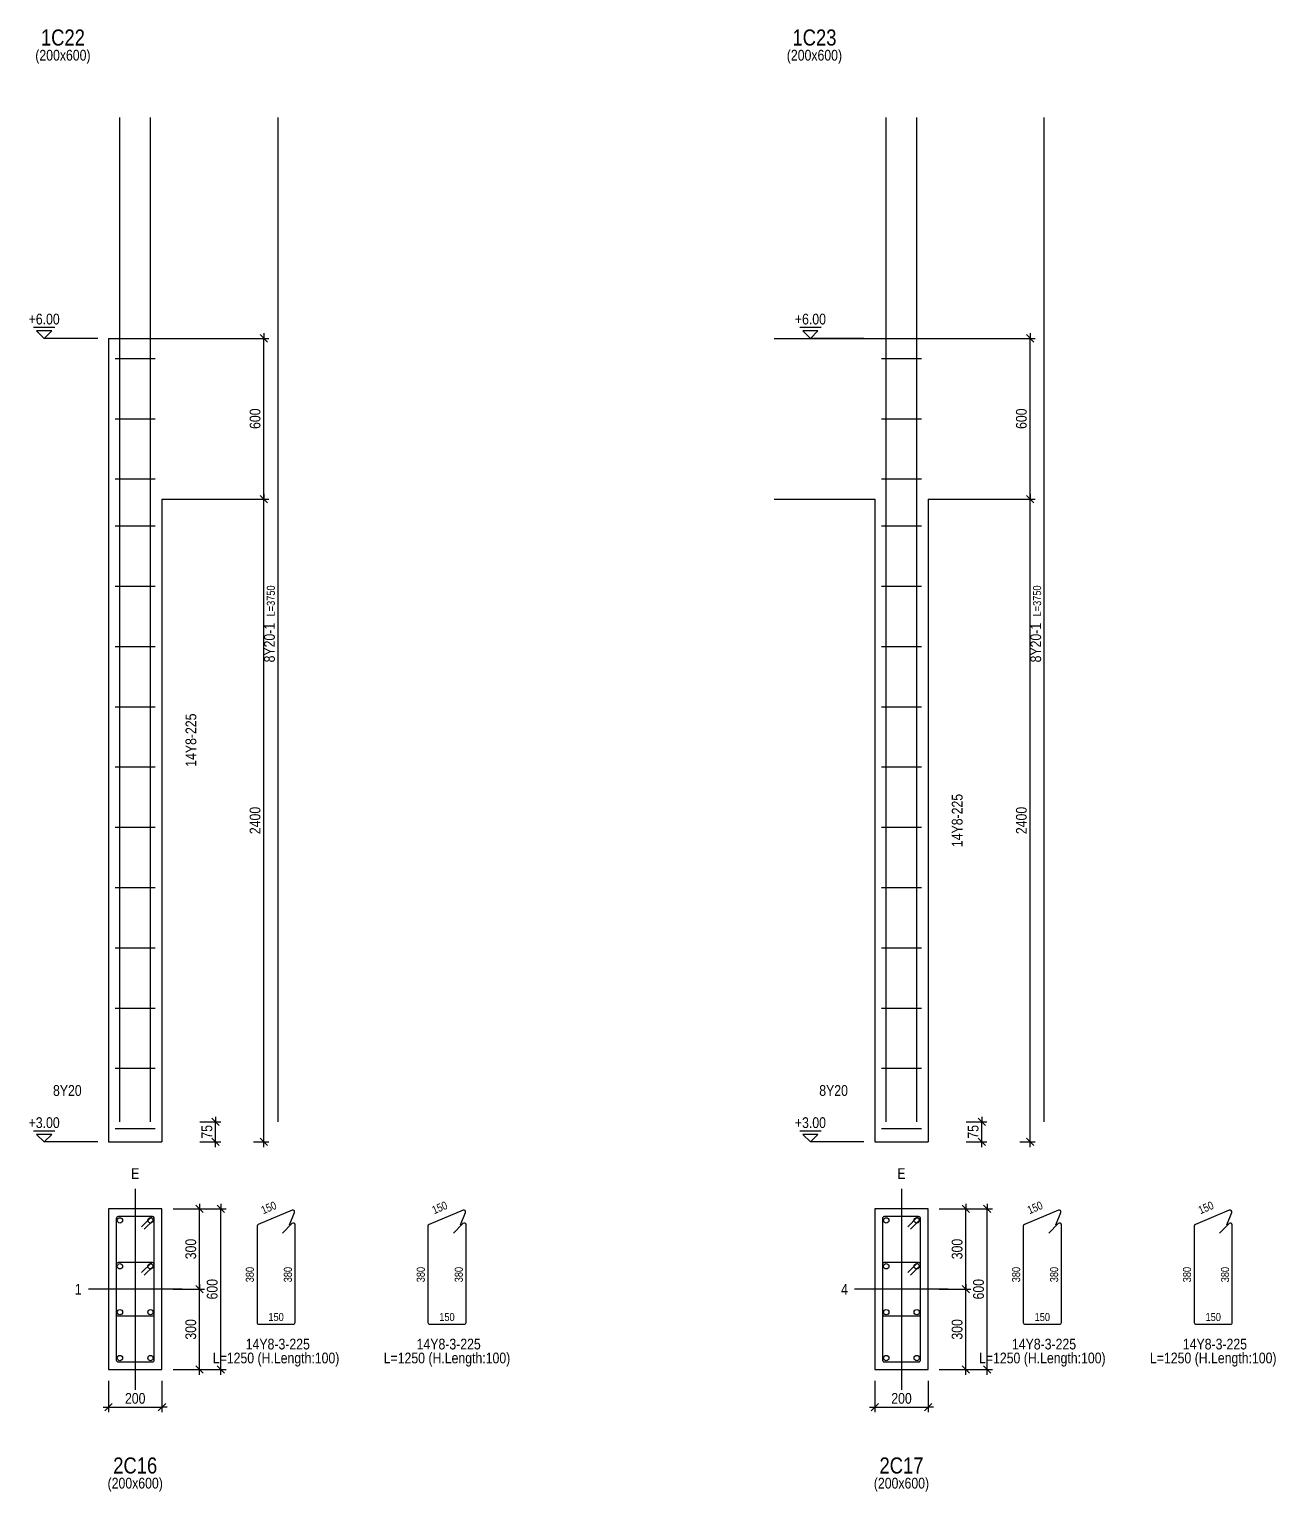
# Model space of a CAD drawing. Extents: x 0 to 206258, y -403073 to 0.
# Drawn here: x 130224 to 141861, y -114802 to -101152 of the extents above; entities that cross this region are included whole.
import ezdxf
from ezdxf.enums import TextEntityAlignment as Align
from ezdxf.lldxf.tags import DXFTag

# ---------------------------------------------------------------- set-up
doc = ezdxf.new("R2010")
doc.units = 0
doc.header["$LTSCALE"] = 1000
for name, color, linetype in [('Axis Line(Dir 1)', 8, 'CENTER2'), ('Axis Line(Dir 2)', 150, 'CENTER2'), ('Column Line(D)', 1, 'Continuous'), ('Dimension Line', 5, 'Continuous'), ('Dimension Text', 5, 'Continuous'), ('Link Line', 3, 'Continuous'), ('Rebar Label', 6, 'Continuous'), ('Rebar Length Text', 8, 'Continuous'), ('Rebar Line', 7, 'Continuous'), ('Top Rebar Label', 6, 'Continuous'), ('Top Rebar Length Text', 8, 'Continuous'), ('Top Rebar Line', 7, 'Continuous')]:
    doc.layers.add(name, color=color, linetype=linetype)
for name, color, linetype, true_color in [('Column Label(D)', 12, 'Continuous', 0xbd0000), ('Column Size Label (D)', 94, 'Continuous', 0x008100), ('Level Mark Line', 253, 'Continuous', 0x828282), ('Level Mark Text', 253, 'Continuous', 0x828282), ('Link Label', 94, 'Continuous', 0x008100), ('Link Length Text', 94, 'Continuous', 0x008100)]:
    doc.layers.add(name, color=color, linetype=linetype, true_color=true_color)
doc.styles.add('Column Label(D)', font='ARIALN.TTF', dxfattribs={"height": 150})
doc.styles.add('Column Size Label (D)', font='ARIALN.TTF', dxfattribs={"height": 100})
doc.styles.add('Dimension Text', font='ARIALN.TTF', dxfattribs={"height": 100})
doc.styles.add('Level Mark Text', font='ARIALN.TTF', dxfattribs={"height": 100})
doc.styles.add('Link Label', font='ARIALN.TTF', dxfattribs={"height": 100})
doc.styles.add('Link Length Text', font='ARIALN.TTF', dxfattribs={"height": 100})
doc.styles.add('Rebar Label', font='ARIALN.TTF', dxfattribs={"height": 100})
doc.styles.add('Rebar Length Text', font='ARIALN.TTF', dxfattribs={"height": 75})
doc.styles.add('Top Rebar Label', font='ARIALN.TTF', dxfattribs={"height": 100})
doc.styles.add('Top Rebar Length Text', font='ARIALN.TTF', dxfattribs={"height": 75})
tags = doc.linetypes.add('CENTER2', pattern=[1.125, 0.75, -0.125, 0.125, -0.125]).pattern_tags.tags
tags[10:11] = [DXFTag(74, 4), DXFTag(75, 0), DXFTag(340, '0'), DXFTag(46, 0.0), DXFTag(50, 0.0), DXFTag(44, 0.0), DXFTag(45, 0.0)]
tags[8:9] = [DXFTag(74, 4), DXFTag(75, 0), DXFTag(340, '0'), DXFTag(46, 0.0), DXFTag(50, 0.0), DXFTag(44, 0.0), DXFTag(45, 0.0)]
tags[6:7] = [DXFTag(74, 4), DXFTag(75, 0), DXFTag(340, '0'), DXFTag(46, 0.0), DXFTag(50, 0.0), DXFTag(44, 0.0), DXFTag(45, 0.0)]
tags[4:5] = [DXFTag(74, 4), DXFTag(75, 0), DXFTag(340, '0'), DXFTag(46, 0.0), DXFTag(50, 0.0), DXFTag(44, 0.0), DXFTag(45, 0.0)]
doc.dimstyles.new('COLUMNELV', dxfattribs={"dimtxt": 100, "dimasz": 30, "dimexe": 48.3, "dimexo": 103.5, "dimgap": 30, "dimtad": 1, "dimtoh": 1, "dimdec": 1, "dimlfac": 0.4, "dimdsep": 46, "dimtxsty": 'Dimension Text', "dimblk": 'PCDIM_TICK', "dimcen": 0.09, "dimclrd": 5, "dimclre": 5, "dimclrt": 5, "dimadec": 1, "dimazin": 0, "dimtp": 1, "dimtm": 1, "dimtfac": 1, "dimtdec": 4, "dimtofl": 0, "dimtmove": 0, "dimatfit": 3, "dimfxl": 1, "dimtolj": 1, "dimtzin": 0, "dimarcsym": 0})

# ---------------------------------------------------------------- blocks, each defined once
blk = doc.blocks.new('PCDIM_TICK')
at = {"layer": 'Dimension Line', "color": 0, "transparency": 33554687}
for p, q in [((1.15, 1.15), (-1.15, -1.15)), ((1.61, 0), (0, 0))]:
    blk.add_line(p, q, dxfattribs=at)
blk = doc.blocks.new('*U2120')
at = {"layer": 'Dimension Line', "color": 5, "true_color": 0x0000ff, "transparency": 16777216}
for p, q in [((132317, -105537), (132461, -105537)), ((132413, -111537), (132413, -105537)), ((132317, -111537), (132461, -111537))]:
    blk.add_line(p, q, dxfattribs=at)
at = {"layer": 'Dimension Line', "color": 5, "true_color": 0x0000ff, "transparency": 16777216, "xscale": 30, "yscale": 30}
for p, rotation in [((132413, -105537), 89.99999999999447), ((132413, -111537), 269.9999999999834)]:
    blk.add_blockref('PCDIM_TICK', p, dxfattribs=dict(at, rotation=rotation))
at = {"layer": 'Dimension Line', "color": 5, "true_color": 0x0000ff, "transparency": 16777216, "insert": (132383, -108537), "char_height": 100, "width": 247.25, "attachment_point": 8, "rotation": 90, "style": 'Dimension Text'}
blk.add_mtext('2400', dxfattribs=at)
blk = doc.blocks.new('*U2121')
at = {"layer": 'Dimension Line', "color": 5, "true_color": 0x0000ff, "transparency": 16777216}
for p, q in [((132317, -104037), (132461, -104037)), ((132413, -105537), (132413, -104037)), ((132317, -105537), (132461, -105537))]:
    blk.add_line(p, q, dxfattribs=at)
at = {"layer": 'Dimension Line', "color": 5, "true_color": 0x0000ff, "transparency": 16777216, "xscale": 30, "yscale": 30}
for p, rotation in [((132413, -104037), 89.99999999999447), ((132413, -105537), 269.9999999999834)]:
    blk.add_blockref('PCDIM_TICK', p, dxfattribs=dict(at, rotation=rotation))
at = {"layer": 'Dimension Line', "color": 5, "true_color": 0x0000ff, "transparency": 16777216, "insert": (132383, -104787), "char_height": 100, "width": 181.97, "attachment_point": 8, "rotation": 90, "style": 'Dimension Text'}
blk.add_mtext('600', dxfattribs=at)
blk = doc.blocks.new('*U2122')
at = {"layer": 'Dimension Line', "color": 5, "true_color": 0x0000ff, "transparency": 16777216}
for p, q in [((131817, -111350), (132011, -111350)), ((131963, -111537), (131963, -111350)), ((131817, -111537), (132011, -111537))]:
    blk.add_line(p, q, dxfattribs=at)
at = {"layer": 'Dimension Line', "color": 5, "true_color": 0x0000ff, "transparency": 16777216, "xscale": 30, "yscale": 30}
for p, rotation in [((131963, -111350), 89.99999999999447), ((131963, -111537), 269.9999999999834)]:
    blk.add_blockref('PCDIM_TICK', p, dxfattribs=dict(at, rotation=rotation))
at = {"layer": 'Dimension Line', "color": 5, "true_color": 0x0000ff, "transparency": 16777216, "insert": (131933, -111443), "char_height": 100, "width": 117.23, "attachment_point": 8, "rotation": 90, "style": 'Dimension Text'}
blk.add_mtext('75', dxfattribs=at)
blk = doc.blocks.new('*U2123')
at = {"layer": 'Dimension Line', "color": 5, "true_color": 0x0000ff, "transparency": 16777216}
for p, q in [((130963, -113766), (130963, -114061)), ((131463, -113766), (131463, -114061)), ((130963, -114012), (131463, -114012))]:
    blk.add_line(p, q, dxfattribs=at)
at = {"layer": 'Dimension Line', "color": 5, "true_color": 0x0000ff, "transparency": 16777216, "xscale": 30, "yscale": 30, "rotation": 180.0000000000004}
blk.add_blockref('PCDIM_TICK', (130963, -114012), dxfattribs=at)
at = {"layer": 'Dimension Line', "color": 5, "true_color": 0x0000ff, "transparency": 16777216, "xscale": 30, "yscale": 30}
blk.add_blockref('PCDIM_TICK', (131463, -114012), dxfattribs=at)
at = {"layer": 'Dimension Line', "color": 5, "true_color": 0x0000ff, "transparency": 16777216, "insert": (131213, -113982), "char_height": 100, "width": 182.77, "attachment_point": 8, "style": 'Dimension Text'}
blk.add_mtext('200', dxfattribs=at)
blk = doc.blocks.new('*U2124')
at = {"layer": 'Dimension Line', "color": 5, "true_color": 0x0000ff, "transparency": 16777216}
for p, q in [((131567, -112912), (131861, -112912)), ((131813, -113662), (131813, -112912)), ((131567, -113662), (131861, -113662))]:
    blk.add_line(p, q, dxfattribs=at)
at = {"layer": 'Dimension Line', "color": 5, "true_color": 0x0000ff, "transparency": 16777216, "xscale": 30, "yscale": 30}
for p, rotation in [((131813, -112912), 89.99999999999447), ((131813, -113662), 269.9999999999834)]:
    blk.add_blockref('PCDIM_TICK', p, dxfattribs=dict(at, rotation=rotation))
at = {"layer": 'Dimension Line', "color": 5, "true_color": 0x0000ff, "transparency": 16777216, "insert": (131783, -113287), "char_height": 100, "width": 181.5, "attachment_point": 8, "rotation": 90, "style": 'Dimension Text'}
blk.add_mtext('300', dxfattribs=at)
blk = doc.blocks.new('*U2125')
at = {"layer": 'Dimension Line', "color": 5, "true_color": 0x0000ff, "transparency": 16777216}
for p, q in [((131567, -112162), (131861, -112162)), ((131813, -112912), (131813, -112162)), ((131567, -112912), (131861, -112912))]:
    blk.add_line(p, q, dxfattribs=at)
at = {"layer": 'Dimension Line', "color": 5, "true_color": 0x0000ff, "transparency": 16777216, "xscale": 30, "yscale": 30}
for p, rotation in [((131813, -112162), 89.99999999999447), ((131813, -112912), 269.9999999999834)]:
    blk.add_blockref('PCDIM_TICK', p, dxfattribs=dict(at, rotation=rotation))
at = {"layer": 'Dimension Line', "color": 5, "true_color": 0x0000ff, "transparency": 16777216, "insert": (131783, -112537), "char_height": 100, "width": 181.5, "attachment_point": 8, "rotation": 90, "style": 'Dimension Text'}
blk.add_mtext('300', dxfattribs=at)
blk = doc.blocks.new('*U2126')
at = {"layer": 'Dimension Line', "color": 5, "true_color": 0x0000ff, "transparency": 16777216}
for p, q in [((131567, -112162), (132061, -112162)), ((132013, -113662), (132013, -112162)), ((131567, -113662), (132061, -113662))]:
    blk.add_line(p, q, dxfattribs=at)
at = {"layer": 'Dimension Line', "color": 5, "true_color": 0x0000ff, "transparency": 16777216, "xscale": 30, "yscale": 30}
for p, rotation in [((132013, -112162), 89.99999999999447), ((132013, -113662), 269.9999999999834)]:
    blk.add_blockref('PCDIM_TICK', p, dxfattribs=dict(at, rotation=rotation))
at = {"layer": 'Dimension Line', "color": 5, "true_color": 0x0000ff, "transparency": 16777216, "insert": (131983, -112912), "char_height": 100, "width": 181.97, "attachment_point": 8, "rotation": 90, "style": 'Dimension Text'}
blk.add_mtext('600', dxfattribs=at)
blk = doc.blocks.new('*U2127')
at = {"layer": 'Dimension Line', "color": 5, "true_color": 0x0000ff, "transparency": 16777216}
for p, q in [((139470, -105537), (139615, -105537)), ((139567, -111537), (139567, -105537)), ((139470, -111537), (139615, -111537))]:
    blk.add_line(p, q, dxfattribs=at)
at = {"layer": 'Dimension Line', "color": 5, "true_color": 0x0000ff, "transparency": 16777216, "xscale": 30, "yscale": 30}
for p, rotation in [((139567, -105537), 89.99999999999447), ((139567, -111537), 269.9999999999834)]:
    blk.add_blockref('PCDIM_TICK', p, dxfattribs=dict(at, rotation=rotation))
at = {"layer": 'Dimension Line', "color": 5, "true_color": 0x0000ff, "transparency": 16777216, "insert": (139537, -108537), "char_height": 100, "width": 247.25, "attachment_point": 8, "rotation": 90, "style": 'Dimension Text'}
blk.add_mtext('2400', dxfattribs=at)
blk = doc.blocks.new('*U2128')
at = {"layer": 'Dimension Line', "color": 5, "true_color": 0x0000ff, "transparency": 16777216}
for p, q in [((139470, -104037), (139615, -104037)), ((139567, -105537), (139567, -104037)), ((139470, -105537), (139615, -105537))]:
    blk.add_line(p, q, dxfattribs=at)
at = {"layer": 'Dimension Line', "color": 5, "true_color": 0x0000ff, "transparency": 16777216, "xscale": 30, "yscale": 30}
for p, rotation in [((139567, -104037), 89.99999999999447), ((139567, -105537), 269.9999999999834)]:
    blk.add_blockref('PCDIM_TICK', p, dxfattribs=dict(at, rotation=rotation))
at = {"layer": 'Dimension Line', "color": 5, "true_color": 0x0000ff, "transparency": 16777216, "insert": (139537, -104787), "char_height": 100, "width": 181.97, "attachment_point": 8, "rotation": 90, "style": 'Dimension Text'}
blk.add_mtext('600', dxfattribs=at)
blk = doc.blocks.new('*U2129')
at = {"layer": 'Dimension Line', "color": 5, "true_color": 0x0000ff, "transparency": 16777216}
for p, q in [((138970, -111350), (139165, -111350)), ((139117, -111537), (139117, -111350)), ((138970, -111537), (139165, -111537))]:
    blk.add_line(p, q, dxfattribs=at)
at = {"layer": 'Dimension Line', "color": 5, "true_color": 0x0000ff, "transparency": 16777216, "xscale": 30, "yscale": 30}
for p, rotation in [((139117, -111350), 89.99999999999447), ((139117, -111537), 269.9999999999834)]:
    blk.add_blockref('PCDIM_TICK', p, dxfattribs=dict(at, rotation=rotation))
at = {"layer": 'Dimension Line', "color": 5, "true_color": 0x0000ff, "transparency": 16777216, "insert": (139087, -111443), "char_height": 100, "width": 117.23, "attachment_point": 8, "rotation": 90, "style": 'Dimension Text'}
blk.add_mtext('75', dxfattribs=at)
blk = doc.blocks.new('*U2130')
at = {"layer": 'Dimension Line', "color": 5, "true_color": 0x0000ff, "transparency": 16777216}
for p, q in [((138117, -113766), (138117, -114061)), ((138617, -113766), (138617, -114061)), ((138117, -114012), (138617, -114012))]:
    blk.add_line(p, q, dxfattribs=at)
at = {"layer": 'Dimension Line', "color": 5, "true_color": 0x0000ff, "transparency": 16777216, "xscale": 30, "yscale": 30, "rotation": 180.0000000000004}
blk.add_blockref('PCDIM_TICK', (138117, -114012), dxfattribs=at)
at = {"layer": 'Dimension Line', "color": 5, "true_color": 0x0000ff, "transparency": 16777216, "xscale": 30, "yscale": 30}
blk.add_blockref('PCDIM_TICK', (138617, -114012), dxfattribs=at)
at = {"layer": 'Dimension Line', "color": 5, "true_color": 0x0000ff, "transparency": 16777216, "insert": (138367, -113982), "char_height": 100, "width": 182.77, "attachment_point": 8, "style": 'Dimension Text'}
blk.add_mtext('200', dxfattribs=at)
blk = doc.blocks.new('*U2131')
at = {"layer": 'Dimension Line', "color": 5, "true_color": 0x0000ff, "transparency": 16777216}
for p, q in [((138720, -112912), (139015, -112912)), ((138967, -113662), (138967, -112912)), ((138720, -113662), (139015, -113662))]:
    blk.add_line(p, q, dxfattribs=at)
at = {"layer": 'Dimension Line', "color": 5, "true_color": 0x0000ff, "transparency": 16777216, "xscale": 30, "yscale": 30}
for p, rotation in [((138967, -112912), 89.99999999999447), ((138967, -113662), 269.9999999999834)]:
    blk.add_blockref('PCDIM_TICK', p, dxfattribs=dict(at, rotation=rotation))
at = {"layer": 'Dimension Line', "color": 5, "true_color": 0x0000ff, "transparency": 16777216, "insert": (138937, -113287), "char_height": 100, "width": 181.5, "attachment_point": 8, "rotation": 90, "style": 'Dimension Text'}
blk.add_mtext('300', dxfattribs=at)
blk = doc.blocks.new('*U2132')
at = {"layer": 'Dimension Line', "color": 5, "true_color": 0x0000ff, "transparency": 16777216}
for p, q in [((138720, -112162), (139015, -112162)), ((138967, -112912), (138967, -112162)), ((138720, -112912), (139015, -112912))]:
    blk.add_line(p, q, dxfattribs=at)
at = {"layer": 'Dimension Line', "color": 5, "true_color": 0x0000ff, "transparency": 16777216, "xscale": 30, "yscale": 30}
for p, rotation in [((138967, -112162), 89.99999999999447), ((138967, -112912), 269.9999999999834)]:
    blk.add_blockref('PCDIM_TICK', p, dxfattribs=dict(at, rotation=rotation))
at = {"layer": 'Dimension Line', "color": 5, "true_color": 0x0000ff, "transparency": 16777216, "insert": (138937, -112537), "char_height": 100, "width": 181.5, "attachment_point": 8, "rotation": 90, "style": 'Dimension Text'}
blk.add_mtext('300', dxfattribs=at)
blk = doc.blocks.new('*U2133')
at = {"layer": 'Dimension Line', "color": 5, "true_color": 0x0000ff, "transparency": 16777216}
for p, q in [((138720, -112162), (139215, -112162)), ((139167, -113662), (139167, -112162)), ((138720, -113662), (139215, -113662))]:
    blk.add_line(p, q, dxfattribs=at)
at = {"layer": 'Dimension Line', "color": 5, "true_color": 0x0000ff, "transparency": 16777216, "xscale": 30, "yscale": 30}
for p, rotation in [((139167, -112162), 89.99999999999447), ((139167, -113662), 269.9999999999834)]:
    blk.add_blockref('PCDIM_TICK', p, dxfattribs=dict(at, rotation=rotation))
at = {"layer": 'Dimension Line', "color": 5, "true_color": 0x0000ff, "transparency": 16777216, "insert": (139137, -112912), "char_height": 100, "width": 181.97, "attachment_point": 8, "rotation": 90, "style": 'Dimension Text'}
blk.add_mtext('600', dxfattribs=at)

msp = doc.modelspace()

# ---------------------------------------------------------------- linework, layer by layer
at = {"layer": 'Axis Line(Dir 1)', "transparency": 33554687}
for points in [[(131650.669, -112912.222), (130775.669, -112912.222)], [(138804.054, -112912.222), (137929.054, -112912.222)]]:
    msp.add_lwpolyline(points, dxfattribs=at)
at = {"layer": 'Axis Line(Dir 2)', "transparency": 33554687}
for points in [[(131213.169, -111974.722), (131213.169, -113849.722)], [(138366.554, -111974.722), (138366.554, -113849.722)]]:
    msp.add_lwpolyline(points, dxfattribs=at)
at = {"layer": 'Column Line(D)', "transparency": 33554687}
for points in [[(130963.169, -104037.222), (130963.169, -111537.222)], [(130963.169, -104037.222), (131463.169, -104037.222)], [(131463.169, -104037.222), (132400.669, -104037.222)], [(137179.054, -104037.222), (138116.554, -104037.222)], [(138116.554, -104037.222), (138616.554, -104037.222)], [(138616.554, -104037.222), (139554.054, -104037.222)], [(131463.169, -105537.222), (132400.669, -105537.222)], [(131463.169, -105537.222), (131463.169, -111537.222)], [(137179.054, -105537.222), (138116.554, -105537.222)], [(138116.554, -105537.222), (138116.554, -111537.222)], [(138616.554, -105537.222), (139554.054, -105537.222)], [(138616.554, -105537.222), (138616.554, -111537.222)], [(130963.169, -111537.222), (131463.169, -111537.222)], [(138116.554, -111537.222), (138616.554, -111537.222)]]:
    msp.add_lwpolyline(points, dxfattribs=at)
for points in [[(130963.169, -113662.222), (131463.169, -113662.222), (131463.169, -112162.222), (130963.169, -112162.222)], [(138116.554, -113662.222), (138616.554, -113662.222), (138616.554, -112162.222), (138116.554, -112162.222)]]:
    msp.add_lwpolyline(points, close=True, dxfattribs=at)
at = {"layer": 'Level Mark Line', "transparency": 33554687}
for points in [[(130463.169, -103937.222), (130263.169, -103937.222)], [(130363.169, -104037.222), (130433.88, -103966.511), (130292.459, -103966.511), (130363.169, -104037.222)], [(137616.554, -103937.222), (137416.554, -103937.222)], [(137516.554, -104037.222), (137587.265, -103966.511), (137445.843, -103966.511), (137516.554, -104037.222)], [(130863.169, -104037.222), (130363.169, -104037.222)], [(138016.554, -104037.222), (137516.554, -104037.222)], [(130463.169, -111437.222), (130263.169, -111437.222)], [(130363.169, -111537.222), (130433.88, -111466.511), (130292.459, -111466.511), (130363.169, -111537.222)], [(137616.554, -111437.222), (137416.554, -111437.222)], [(137516.554, -111537.222), (137587.265, -111466.511), (137445.843, -111466.511), (137516.554, -111537.222)], [(130863.169, -111537.222), (130363.169, -111537.222)], [(138016.554, -111537.222), (137516.554, -111537.222)]]:
    msp.add_lwpolyline(points, dxfattribs=at)
at = {"layer": 'Link Line', "transparency": 33554687}
for p, q in [((131025.669, -104224.722), (131400.669, -104224.722)), ((138179.054, -104224.722), (138554.054, -104224.722)), ((131025.669, -104787.222), (131400.669, -104787.222)), ((138179.054, -104787.222), (138554.054, -104787.222)), ((131025.669, -105349.722), (131400.669, -105349.722)), ((138179.054, -105349.722), (138554.054, -105349.722)), ((131025.669, -105787.222), (131400.669, -105787.222)), ((138179.054, -105787.222), (138554.054, -105787.222)), ((131025.669, -106349.722), (131400.669, -106349.722)), ((138179.054, -106349.722), (138554.054, -106349.722)), ((131025.669, -106912.222), (131400.669, -106912.222)), ((138179.054, -106912.222), (138554.054, -106912.222)), ((131025.669, -107474.722), (131400.669, -107474.722)), ((138179.054, -107474.722), (138554.054, -107474.722)), ((131025.669, -108037.222), (131400.669, -108037.222)), ((138179.054, -108037.222), (138554.054, -108037.222)), ((131025.669, -108599.722), (131400.669, -108599.722)), ((138179.054, -108599.722), (138554.054, -108599.722)), ((131025.669, -109162.222), (131400.669, -109162.222)), ((138179.054, -109162.222), (138554.054, -109162.222)), ((131025.669, -109724.722), (131400.669, -109724.722)), ((138179.054, -109724.722), (138554.054, -109724.722)), ((131025.669, -110287.222), (131400.669, -110287.222)), ((138179.054, -110287.222), (138554.054, -110287.222)), ((131025.669, -110849.722), (131400.669, -110849.722)), ((138179.054, -110849.722), (138554.054, -110849.722)), ((131025.669, -111412.222), (131400.669, -111412.222)), ((138179.054, -111412.222), (138554.054, -111412.222))]:
    msp.add_line(p, q, dxfattribs=at)
for points in [[(132653.686, -112312.573), (132700.702, -112196.752, 0.668178638), (132677.676, -112174.05), (132361.358, -112307.706, 0.301414294), (132350.669, -112323.826), (132350.669, -113221.389, 0.414213562), (132368.169, -113238.889), (132688.169, -113238.889, 0.414213562), (132705.669, -113221.389), (132705.669, -112312.222, 0.668178638), (132675.795, -112299.848), (132587.407, -112388.236)], [(134249.276, -112312.574), (134296.292, -112196.753, 0.668178638), (134273.266, -112174.05), (133956.948, -112307.706, 0.301414294), (133946.259, -112323.826), (133946.259, -113221.389, 0.414213562), (133963.759, -113238.889), (134283.759, -113238.889, 0.414213562), (134301.259, -113221.389), (134301.259, -112312.222, 0.668178638), (134271.385, -112299.848), (134182.996, -112388.236)], [(139807.071, -112312.573), (139854.087, -112196.752, 0.668178638), (139831.061, -112174.05), (139514.743, -112307.706, 0.301414294), (139504.054, -112323.826), (139504.054, -113221.389, 0.414213562), (139521.554, -113238.889), (139841.554, -113238.889, 0.414213562), (139859.054, -113221.389), (139859.054, -112312.222, 0.668178638), (139829.18, -112299.848), (139740.791, -112388.236)], [(141402.661, -112312.574), (141449.677, -112196.753, 0.668178638), (141426.651, -112174.05), (141110.333, -112307.706, 0.301414294), (141099.644, -112323.826), (141099.644, -113221.389, 0.414213562), (141117.144, -113238.889), (141437.144, -113238.889, 0.414213562), (141454.644, -113221.389), (141454.644, -112312.222, 0.668178638), (141424.77, -112299.848), (141336.381, -112388.236)], [(131297.155, -112352.985), (131385.544, -112264.596, 0.668178638), (131373.169, -112234.722), (131053.169, -112234.722, 0.414213562), (131035.669, -112252.222), (131035.669, -113143.889, 0.414213562), (131053.169, -113161.389), (131373.169, -113161.389, 0.414213562), (131390.669, -113143.889), (131390.669, -112252.222, 0.668178638), (131360.795, -112239.848), (131272.407, -112328.236)], [(138450.54, -112352.985), (138538.928, -112264.596, 0.668178638), (138526.554, -112234.722), (138206.554, -112234.722, 0.414213562), (138189.054, -112252.222), (138189.054, -113143.889, 0.414213562), (138206.554, -113161.389), (138526.554, -113161.389, 0.414213562), (138544.054, -113143.889), (138544.054, -112252.222, 0.668178638), (138514.18, -112239.848), (138425.791, -112328.236)], [(131297.155, -112781.318), (131385.544, -112692.93, 0.668178638), (131373.169, -112663.055), (131053.169, -112663.055, 0.414213562), (131035.669, -112680.555), (131035.669, -113572.222, 0.414213562), (131053.169, -113589.722), (131373.169, -113589.722, 0.414213562), (131390.669, -113572.222), (131390.669, -112680.555, 0.668178638), (131360.795, -112668.181), (131272.407, -112756.569)], [(138450.54, -112781.318), (138538.928, -112692.93, 0.668178638), (138526.554, -112663.055), (138206.554, -112663.055, 0.414213562), (138189.054, -112680.555), (138189.054, -113572.222, 0.414213562), (138206.554, -113589.722), (138526.554, -113589.722, 0.414213562), (138544.054, -113572.222), (138544.054, -112680.555, 0.668178638), (138514.18, -112668.181), (138425.791, -112756.569)]]:
    msp.add_lwpolyline(points, format="xyb", dxfattribs=at)
at = {"layer": 'Rebar Line', "transparency": 33554687}
for centre in [(131070.669, -112269.722), (131355.669, -112269.722), (138224.054, -112269.722), (138509.054, -112269.722), (131070.669, -112698.055), (131355.669, -112698.055), (138224.054, -112698.055), (138509.054, -112698.055), (131070.669, -113126.389), (131355.669, -113126.389), (138224.054, -113126.389), (138509.054, -113126.389), (131070.669, -113554.722), (131355.669, -113554.722), (138224.054, -113554.722), (138509.054, -113554.722)]:
    msp.add_circle(centre, 25, dxfattribs=at)
at = {"layer": 'Top Rebar Line', "transparency": 33554687}
for points in [[(131070.669, -111349.722), (131070.669, -101974.722)], [(131355.669, -111349.722), (131355.669, -101974.722)], [(132546.522, -111349.722), (132546.522, -101974.722)], [(138224.054, -111349.722), (138224.054, -101974.722)], [(138509.054, -111349.722), (138509.054, -101974.722)], [(139699.907, -111349.722), (139699.907, -101974.722)]]:
    msp.add_lwpolyline(points, dxfattribs=at)

# ---------------------------------------------------------------- texts
at = {"layer": 'Column Label(D)', "transparency": 33554687, "style": 'Column Label(D)'}
for s, p in [('1C22', (130538.216, -101154.207)), ('1C23', (137554.101, -101154.207)), ('2C16', (131213.169, -114482.222)), ('2C17', (138366.554, -114482.222))]:
    msp.add_text(s, height=150, dxfattribs=at).set_placement(p, align=Align.TOP_CENTER)
at = {"layer": 'Column Size Label (D)', "transparency": 33554687, "style": 'Column Size Label (D)'}
for p in [(130538.216, -101344.207), (137554.101, -101344.207), (131213.169, -114672.222), (138366.554, -114672.222)]:
    msp.add_text('(200x600)', height=100, dxfattribs=at).set_placement(p, align=Align.TOP_CENTER)
at = {"layer": 'Dimension Text', "transparency": 33554687, "style": 'Dimension Text'}
for p in [(131213.169, -111912.222), (138366.554, -111912.222)]:
    msp.add_text('E', height=100, dxfattribs=at).set_placement(p, align=Align.BOTTOM_CENTER)
for s, p in [('1', (130713.169, -112912.222)), ('4', (137866.554, -112912.222))]:
    msp.add_text(s, height=100, dxfattribs=at).set_placement(p, align=Align.MIDDLE_RIGHT)
at = {"layer": 'Level Mark Text', "transparency": 33554687, "style": 'Level Mark Text'}
for s, p in [('+6.00', (130363.169, -103937.222)), ('+6.00', (137516.554, -103937.222)), ('+3.00', (130363.169, -111437.222)), ('+3.00', (137516.554, -111437.222))]:
    msp.add_text(s, height=100, dxfattribs=at).set_placement(p, align=Align.BOTTOM_CENTER)
at = {"layer": 'Link Label', "transparency": 33554687, "style": 'Link Label'}
for p in [(132528.169, -113473.889), (134123.759, -113473.889), (139681.554, -113473.889), (141277.144, -113473.889)]:
    msp.add_text(' 14Y8-3-225', height=100, dxfattribs=at).set_placement(p, align=Align.CENTER)
at = {"layer": 'Link Length Text', "transparency": 33554687, "style": 'Link Length Text'}
for p in [(132528.169, -113603.889), (134123.759, -113603.889), (139681.554, -113603.889), (141277.144, -113603.889)]:
    msp.add_text('L=1250 (H.Length:100)', height=100, dxfattribs=at).set_placement(p, align=Align.CENTER)
at = {"layer": 'Rebar Label', "transparency": 33554687, "style": 'Rebar Label'}
for p in [(131813.169, -107787.222), (138966.554, -108537.222)]:
    msp.add_text('14Y8-225', height=100, rotation=90, dxfattribs=at).set_placement(p, align=Align.BOTTOM_CENTER)
at = {"layer": 'Rebar Length Text', "transparency": 33554687, "style": 'Rebar Length Text'}
for s, rotation, p in [('150', 22.9057699, (132474.39, -112184.945)), ('150', 22.9057699, (134069.98, -112184.946)), ('150', 22.9057699, (139627.775, -112184.945)), ('150', 22.9057699, (141223.365, -112184.946)), ('380', 90, (132320.669, -112775.555)), ('380', 90, (132675.669, -112775.555)), ('380', 90, (133916.259, -112775.556)), ('380', 90, (134271.259, -112775.556)), ('380', 90, (139474.054, -112775.555)), ('380', 90, (139829.054, -112775.555)), ('380', 90, (141069.644, -112775.556)), ('380', 90, (141424.644, -112775.556))]:
    msp.add_text(s, height=75, rotation=rotation, dxfattribs=at).set_placement(p, align=Align.CENTER)
for p in [(132528.169, -113208.889), (134123.759, -113208.889), (139681.554, -113208.889), (141277.144, -113208.889)]:
    msp.add_text('150', height=75, dxfattribs=at).set_placement(p, align=Align.CENTER)
at = {"layer": 'Top Rebar Label', "transparency": 33554687, "style": 'Top Rebar Label'}
for p in [(132516.522, -106692.222), (139669.907, -106692.222)]:
    msp.add_text(' 8Y20-1', height=100, rotation=90, dxfattribs=at).set_placement(p, align=Align.RIGHT)
for p in [(130713.169, -111137.222), (137866.554, -111137.222)]:
    msp.add_text(' 8Y20', height=100, dxfattribs=at).set_placement(p, align=Align.BOTTOM_RIGHT)
at = {"layer": 'Top Rebar Length Text', "transparency": 33554687, "style": 'Top Rebar Length Text'}
for p in [(132516.522, -106632.222), (139669.907, -106632.222)]:
    msp.add_text('L=3750', height=75, rotation=90, dxfattribs=at).set_placement(p)

# ---------------------------------------------------------------- dimensions: what is measured, and where the dimension line sits
at = {"layer": 'Dimension Line', "transparency": 33554687}
for p1, p2, distance, picture, middle in [((132213.169, -105537.222), (132213.169, -104037.222), -200, '*U2121', (132413.169, -104787.222)), ((139366.554, -105537.222), (139366.554, -104037.222), -200, '*U2128', (139566.554, -104787.222)), ((132213.169, -111537.222), (132213.169, -105537.222), -200, '*U2120', (132413.169, -108537.222)), ((139366.554, -111537.222), (139366.554, -105537.222), -200, '*U2127', (139566.554, -108537.222)), ((131713.169, -111537.222), (131713.169, -111349.722), -250, '*U2122', (131963.169, -111443.472)), ((138866.554, -111537.222), (138866.554, -111349.722), -250, '*U2129', (139116.554, -111443.472)), ((131463.169, -112912.222), (131463.169, -112162.222), -350, '*U2125', (131813.169, -112537.222)), ((131463.169, -113662.222), (131463.169, -112162.222), -550, '*U2126', (132013.169, -112912.222)), ((138616.554, -112912.222), (138616.554, -112162.222), -350, '*U2132', (138966.554, -112537.222)), ((138616.554, -113662.222), (138616.554, -112162.222), -550, '*U2133', (139166.554, -112912.222)), ((131463.169, -113662.222), (131463.169, -112912.222), -350, '*U2124', (131813.169, -113287.222)), ((138616.554, -113662.222), (138616.554, -112912.222), -350, '*U2131', (138966.554, -113287.222)), ((130963.169, -113662.222), (131463.169, -113662.222), -350, '*U2123', (131213.169, -114012.222)), ((138116.554, -113662.222), (138616.554, -113662.222), -350, '*U2130', (138366.554, -114012.222))]:
    dim = msp.add_aligned_dim(p1=p1, p2=p2, distance=distance, dimstyle='COLUMNELV', override={"dimscale": 1, "dimtxt": 100, "dimasz": 30, "dimexe": 48.3, "dimexo": 103.5, "dimgap": 30, "dimtad": 1, "dimtih": 0, "dimdec": 1, "dimlfac": 0.4, "dimzin": 8, "dimlunit": 2, "dimpost": '', "dimtxsty": 'Dimension Text', "dimblk": 'PCDIM_TICK', "dimse1": 0, "dimse2": 0, "dimsd2": 0, "dimclrd": 5, "dimclre": 5, "dimclrt": 5, "dimaunit": 0, "dimadec": 1, "dimazin": 0, "dimtol": 0, "dimtp": 1, "dimtm": 1, "dimtmove": 0}, dxfattribs=at)
    dim.commit()
    dim.dimension.update_dxf_attribs({"geometry": picture, "text_midpoint": middle})

doc.saveas('drawing.dxf')
